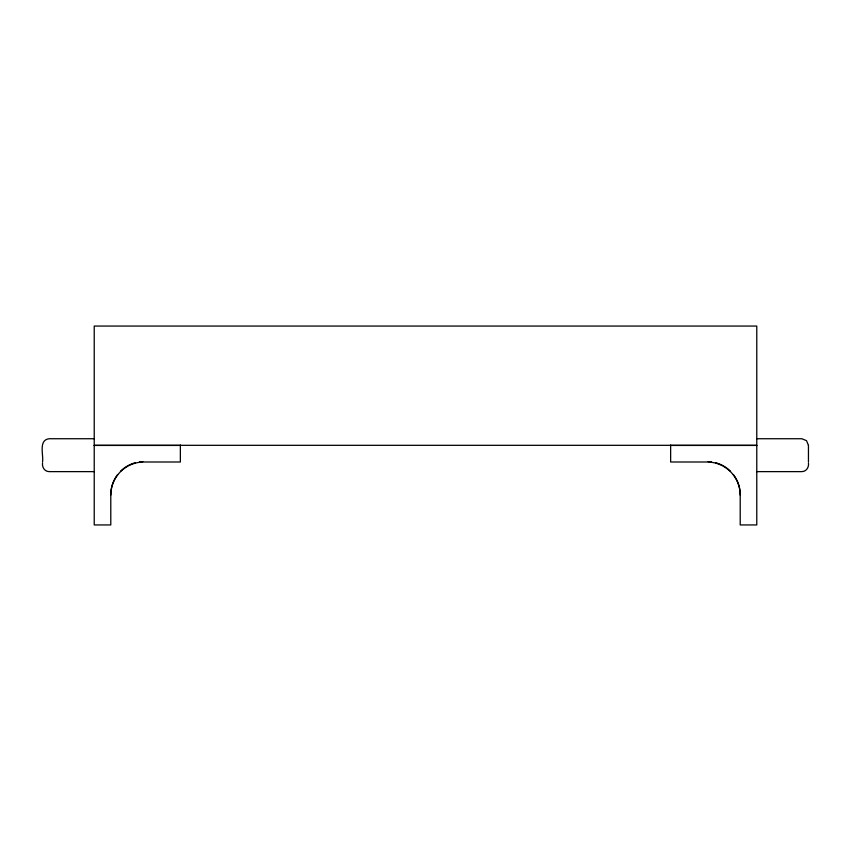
<?xml version="1.0" encoding="UTF-8"?>
<svg xmlns="http://www.w3.org/2000/svg" width="851" height="851" viewBox="0 0 851 851"><rect width="100%" height="100%" fill="white"/><g stroke="black" fill="none" stroke-linecap="round" stroke-linejoin="round"><path stroke-width="1.28" d="M94.227 438.733L49.177 438.733C38.178 439.978 43.688 455.104 42.55 461.806M756.773 438.733L801.823 438.733L806.514 440.669L808.45 445.403M94.227 445.318L756.773 445.318M94.227 445.435L180.359 445.435M670.641 445.435L756.773 445.435M94.227 471.624L49.177 471.624C44.699 471.699 41.805 467.082 42.55 462.933M756.773 471.624L801.823 471.624C806.301 471.699 809.195 467.082 808.45 462.933M808.45 445.371L808.45 461.806M670.641 445.041L670.641 461.997L707.085 461.997A33.125 33.125 0 0 1 740.21 495.122M180.359 445.041L180.359 461.997L143.915 461.997A33.125 33.125 0 0 0 110.79 495.122M117.64 474.571A33.125 33.125 0 0 0 110.79 494.729L110.79 524.939L94.227 524.939L94.227 326.061L756.773 326.061L756.773 524.939L740.21 524.939L740.21 494.729A33.125 33.125 0 0 0 733.36 474.571M120.491 471.305A33.125 33.125 0 0 1 127.352 466.05M128.299 465.518A33.125 33.125 0 0 1 135.341 462.742M139.596 461.891A33.125 33.125 0 0 1 142.84 461.625M708.16 461.625A33.125 33.125 0 0 1 711.404 461.891M715.659 462.742A33.125 33.125 0 0 1 722.701 465.518M723.648 466.05A33.125 33.125 0 0 1 730.509 471.305"/></g></svg>
